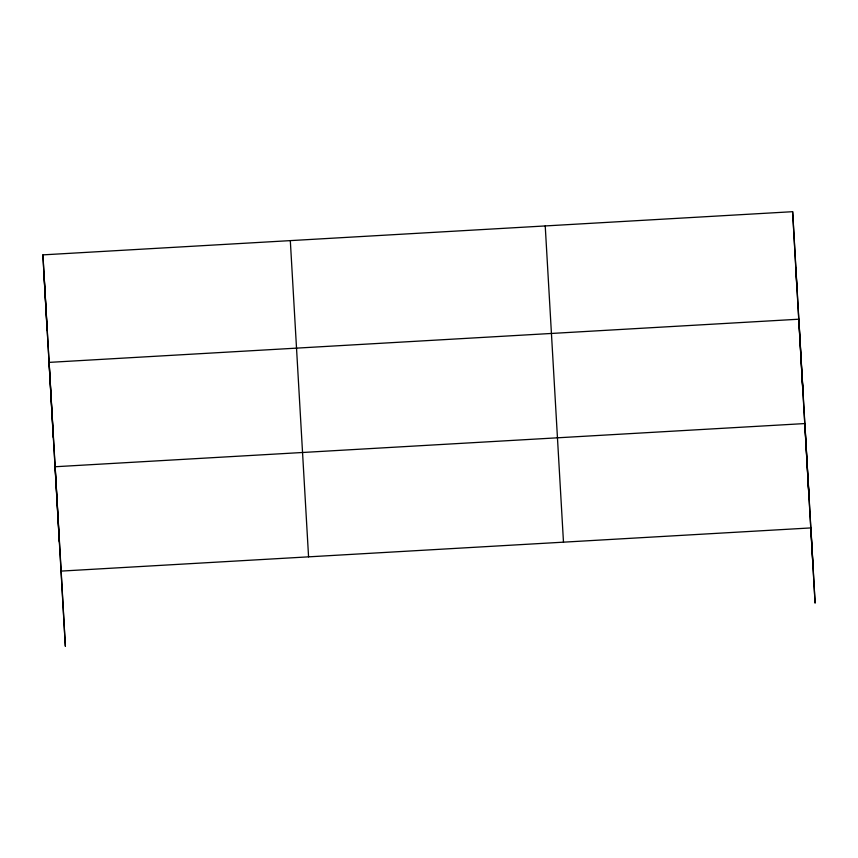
<?xml version="1.0" encoding="UTF-8"?>
<svg xmlns="http://www.w3.org/2000/svg" width="858" height="858" viewBox="0 0 858 858"><rect width="100%" height="100%" fill="white"/><g stroke="black" fill="none" stroke-linecap="round" stroke-linejoin="round"><path stroke-width="1.29" d="M47.104 330.083L42.9 254.869L792.642 211.69L812.901 563.856M43.822 271.45L65.358 646.31L61.154 571.096L810.896 527.917L815.1 603.131L795.763 267.557M545.227 225.933L563.481 542.17M290.315 240.615L308.569 556.853M42.9 254.869L61.154 571.096M807.882 475.74L808.804 492.331M801.855 371.385L802.788 387.977M809.073 498.777L804.868 423.562L55.137 466.741L59.341 541.956M803.045 394.423L798.841 319.208L49.11 362.387L53.314 437.601M792.642 211.69L796.846 286.904"/></g></svg>
